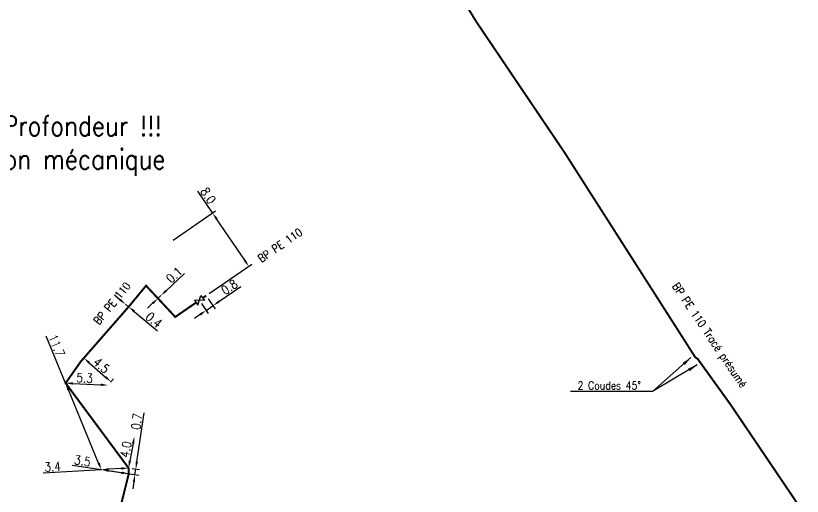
# Model space of a CAD drawing. Header units: millimetres. Extents: x 185000 to 186000, y 127990 to 129010.
# Drawn here: x 185601.7 to 185699.9, y 128450.6 to 128510.6 of the extents above; entities that cross this region are included whole.
import ezdxf
from ezdxf.enums import TextEntityAlignment as Align

# ---------------------------------------------------------------- set-up
doc = ezdxf.new("R2010")
doc.units = ezdxf.units.MM
doc.header["$PDMODE"] = 34
doc.linetypes.add('L_25_PE', pattern=[2000, 1000, 1000])
doc.layers.get('0').update_dxf_attribs({"linetype": 'CONTINUOUS'})
doc.layers.get('DEFPOINTS').update_dxf_attribs({"linetype": 'CONTINUOUS'})
for name, color, linetype in [('L_150', 1, 'CONTINUOUS'), ('L_300', 7, 'CONTINUOUS'), ('L_420', 7, 'CONTINUOUS')]:
    doc.layers.add(name, color=color, linetype=linetype)
doc.styles.get("Standard").update_dxf_attribs({"font": 'romans.shx', "width": 0.85})
doc.dimstyles.get("Standard").update_dxf_attribs({"dimtxt": 1.5, "dimasz": 1.2, "dimexe": 0.625, "dimexo": 0.625, "dimgap": 0.25, "dimtad": 1, "dimdec": 1, "dimzin": 0, "dimdsep": 46, "dimtxsty": 'Standard', "dimcen": -0.5, "dimadec": 0, "dimazin": 0, "dimtfac": 1, "dimtdec": 1, "dimtmove": 0, "dimatfit": 3, "dimfxl": 0, "dimtolj": 1, "dimtzin": 0, "dimarcsym": 0})

# ---------------------------------------------------------------- blocks, each defined once
blk = doc.blocks.new('*D1509')
at = {"layer": 'DEFPOINTS', "color": 0, "linetype": 'Continuous', "transparency": 16777216}
for p in [(185612.375, 128453.915), (185612.375, 128453.915), (185615.789, 128453.413)]:
    blk.add_point(p, dxfattribs=at)
at = {"layer": 'L_150', "color": 0, "linetype": 'Continuous', "lineweight": -2, "transparency": 16777216}
for p, q in [((185612.375, 128453.915), (185608.725, 128454.451)), ((185614.898, 128453.544), (185613.266, 128453.784))]:
    blk.add_line(p, q, dxfattribs=at)
at = {"layer": 'L_150', "color": 0, "linetype": 'Continuous', "transparency": 16777216}
for points in [[(185613.288, 128453.933), (185613.244, 128453.636), (185612.375, 128453.915)], [(185614.92, 128453.693), (185614.877, 128453.396), (185615.789, 128453.413)]]:
    blk.add_solid(points, dxfattribs=at)
at = {"layer": 'L_150', "color": 0, "linetype": 'Continuous', "transparency": 16777216, "insert": (185610.011, 128455.021), "char_height": 1.125, "attachment_point": 5, "rotation": 351.64005}
blk.add_mtext('\\A1;3.5', dxfattribs=at)
blk = doc.blocks.new('*D1510')
at = {"layer": 'DEFPOINTS', "color": 0, "linetype": 'Continuous', "transparency": 16777216}
for p in [(185615.769, 128454.125), (185612.375, 128453.915), (185616.565, 128453.301)]:
    blk.add_point(p, dxfattribs=at)
at = {"layer": 'L_150', "color": 0, "linetype": 'Continuous', "lineweight": -2, "transparency": 16777216}
for p, q in [((185616.797, 128454.884), (185617.694, 128461.004)), ((185616.233, 128454.057), (185617.13, 128453.926)), ((185616.565, 128453.301), (185616.666, 128453.994)), ((185612.839, 128453.847), (185617.029, 128453.233)), ((185616.434, 128452.41), (185616.304, 128451.52))]:
    blk.add_line(p, q, dxfattribs=at)
at = {"layer": 'L_150', "color": 0, "linetype": 'Continuous', "transparency": 16777216}
for points in [[(185616.648, 128454.906), (185616.945, 128454.862), (185616.666, 128453.994)], [(185616.286, 128452.432), (185616.583, 128452.389), (185616.565, 128453.301)]]:
    blk.add_solid(points, dxfattribs=at)
at = {"layer": 'L_150', "color": 0, "linetype": 'Continuous', "transparency": 16777216, "insert": (185616.779, 128459.936), "char_height": 1.125, "attachment_point": 5, "rotation": 81.66118}
blk.add_mtext('\\A1;0.7', dxfattribs=at)
blk = doc.blocks.new('*D1511')
at = {"layer": 'DEFPOINTS', "color": 0, "linetype": 'Continuous', "transparency": 16777216}
for p in [(185615.769, 128454.125), (185612.375, 128453.915), (185612.375, 128453.915)]:
    blk.add_point(p, dxfattribs=at)
at = {"layer": 'L_150', "color": 0, "linetype": 'Continuous', "lineweight": -2, "transparency": 16777216}
for p, q in [((185614.871, 128454.069), (185613.274, 128453.971)), ((185612.375, 128453.915), (185605.125, 128453.466))]:
    blk.add_line(p, q, dxfattribs=at)
at = {"layer": 'L_150', "color": 0, "linetype": 'Continuous', "transparency": 16777216}
for points in [[(185613.264, 128454.12), (185613.283, 128453.821), (185612.375, 128453.915)], [(185614.861, 128454.219), (185614.88, 128453.92), (185615.769, 128454.125)]]:
    blk.add_solid(points, dxfattribs=at)
at = {"layer": 'L_150', "color": 0, "linetype": 'Continuous', "transparency": 16777216, "insert": (185606.288, 128454.29), "char_height": 1.125, "attachment_point": 5, "rotation": 3.54233}
blk.add_mtext('\\A1;3.4', dxfattribs=at)
blk = doc.blocks.new('*D1512')
at = {"layer": 'DEFPOINTS', "color": 0, "linetype": 'Continuous', "transparency": 16777216}
for p in [(185616.484, 128458.061), (185615.769, 128454.125), (185615.769, 128454.125)]:
    blk.add_point(p, dxfattribs=at)
at = {"layer": 'L_150', "color": 0, "linetype": 'Continuous', "lineweight": -2, "transparency": 16777216}
blk.add_line((185616.323, 128457.175), (185615.93, 128455.011), dxfattribs=at)
at = {"layer": 'L_150', "color": 0, "linetype": 'Continuous', "transparency": 16777216}
for points in [[(185616.176, 128457.202), (185616.471, 128457.148), (185616.484, 128458.061)], [(185615.782, 128455.037), (185616.077, 128454.984), (185615.769, 128454.125)]]:
    blk.add_solid(points, dxfattribs=at)
at = {"layer": 'L_150', "color": 0, "linetype": 'Continuous', "transparency": 16777216, "insert": (185615.429, 128456.448), "char_height": 1.125, "attachment_point": 5, "rotation": 79.69792}
blk.add_mtext('\\A1;4.0', dxfattribs=at)
blk = doc.blocks.new('*D1513')
at = {"layer": 'DEFPOINTS', "color": 0, "linetype": 'Continuous', "transparency": 16777216}
for p in [(185607.908, 128464.729), (185613.202, 128464.479), (185613.202, 128464.479)]:
    blk.add_point(p, dxfattribs=at)
at = {"layer": 'L_150', "color": 0, "linetype": 'Continuous', "lineweight": -2, "transparency": 16777216}
blk.add_line((185608.807, 128464.686), (185612.303, 128464.522), dxfattribs=at)
at = {"layer": 'L_150', "color": 0, "linetype": 'Continuous', "transparency": 16777216}
for points in [[(185608.814, 128464.836), (185608.8, 128464.536), (185607.908, 128464.729)], [(185612.31, 128464.671), (185612.296, 128464.372), (185613.202, 128464.479)]]:
    blk.add_solid(points, dxfattribs=at)
at = {"layer": 'L_150', "color": 0, "linetype": 'Continuous', "transparency": 16777216, "insert": (185610.28, 128465.368), "char_height": 1.125, "attachment_point": 5, "rotation": 357.30333}
blk.add_mtext('\\A1;5.3', dxfattribs=at)
blk = doc.blocks.new('*D1514')
at = {"layer": 'DEFPOINTS', "color": 0, "linetype": 'Continuous', "transparency": 16777216}
for p in [(185607.908, 128464.729), (185612.375, 128453.915), (185612.375, 128453.915)]:
    blk.add_point(p, dxfattribs=at)
at = {"layer": 'L_150', "color": 0, "linetype": 'Continuous', "lineweight": -2, "transparency": 16777216}
for p, q in [((185607.908, 128464.729), (185605.489, 128470.584)), ((185612.032, 128454.747), (185608.252, 128463.897))]:
    blk.add_line(p, q, dxfattribs=at)
at = {"layer": 'L_150', "color": 0, "linetype": 'Continuous', "transparency": 16777216}
for points in [[(185608.391, 128463.954), (185608.113, 128463.84), (185607.908, 128464.729)], [(185612.17, 128454.804), (185611.893, 128454.69), (185612.375, 128453.915)]]:
    blk.add_solid(points, dxfattribs=at)
at = {"layer": 'L_150', "color": 0, "linetype": 'Continuous', "transparency": 16777216, "insert": (185606.785, 128469.413), "char_height": 1.125, "attachment_point": 5, "rotation": 292.44563}
blk.add_mtext('\\A1;11.7', dxfattribs=at)
blk = doc.blocks.new('*D1515')
at = {"layer": 'DEFPOINTS', "color": 0, "linetype": 'Continuous', "transparency": 16777216}
for p in [(185609.814, 128467.441), (185613.569, 128464.899), (185613.202, 128464.479)]:
    blk.add_point(p, dxfattribs=at)
at = {"layer": 'L_150', "color": 0, "linetype": 'Continuous', "lineweight": -2, "transparency": 16777216}
for p, q in [((185610.123, 128467.794), (185610.489, 128468.213)), ((185610.859, 128467.268), (185612.892, 128465.491)), ((185613.511, 128464.832), (185613.878, 128465.252))]:
    blk.add_line(p, q, dxfattribs=at)
at = {"layer": 'L_150', "color": 0, "linetype": 'Continuous', "transparency": 16777216}
for points in [[(185610.957, 128467.381), (185610.76, 128467.155), (185610.181, 128467.86)], [(185612.99, 128465.604), (185612.793, 128465.378), (185613.569, 128464.899)]]:
    blk.add_solid(points, dxfattribs=at)
at = {"layer": 'L_150', "color": 0, "linetype": 'Continuous', "transparency": 16777216, "insert": (185612.369, 128466.944), "char_height": 1.125, "attachment_point": 5, "rotation": 318.84636}
blk.add_mtext('\\A1;4.5', dxfattribs=at)
blk = doc.blocks.new('*D1521')
at = {"layer": 'DEFPOINTS', "color": 0, "linetype": 'Continuous', "transparency": 16777216}
for p in [(185615.388, 128474.575), (185615.774, 128474.257), (185615.774, 128474.257)]:
    blk.add_point(p, dxfattribs=at)
at = {"layer": 'L_150', "color": 0, "linetype": 'Continuous', "lineweight": -2, "transparency": 16777216}
for p, q in [((185614.694, 128475.148), (185614, 128475.721)), ((185615.388, 128474.575), (185615.774, 128474.257)), ((185616.468, 128473.684), (185619.387, 128471.274))]:
    blk.add_line(p, q, dxfattribs=at)
at = {"layer": 'L_150', "color": 0, "linetype": 'Continuous', "transparency": 16777216}
for points in [[(185614.79, 128475.264), (185614.599, 128475.033), (185615.388, 128474.575)], [(185616.564, 128473.8), (185616.373, 128473.568), (185615.774, 128474.257)]]:
    blk.add_solid(points, dxfattribs=at)
at = {"layer": 'L_150', "color": 0, "linetype": 'Continuous', "transparency": 16777216, "insert": (185618.93, 128472.624), "char_height": 1.125, "attachment_point": 5, "rotation": 320.46146}
blk.add_mtext('\\A1;0.4', dxfattribs=at)
blk = doc.blocks.new('*D1522')
at = {"layer": 'DEFPOINTS', "color": 0, "linetype": 'Continuous', "transparency": 16777216}
for p in [(185626.252, 128485.979), (185620.928, 128482.31), (185625.448, 128475.648)]:
    blk.add_point(p, dxfattribs=at)
at = {"layer": 'L_150', "color": 0, "linetype": 'Continuous', "lineweight": -2, "transparency": 16777216}
for p, q in [((185626.252, 128485.979), (185624.412, 128488.692)), ((185621.314, 128482.576), (185626.638, 128486.245)), ((185630.267, 128480.062), (185626.758, 128485.234)), ((185625.834, 128475.914), (185631.158, 128479.583))]:
    blk.add_line(p, q, dxfattribs=at)
at = {"layer": 'L_150', "color": 0, "linetype": 'Continuous', "transparency": 16777216}
for points in [[(185626.882, 128485.318), (185626.633, 128485.15), (185626.252, 128485.979)], [(185630.391, 128480.146), (185630.142, 128479.978), (185630.772, 128479.317)]]:
    blk.add_solid(points, dxfattribs=at)
at = {"layer": 'L_150', "color": 0, "linetype": 'Continuous', "transparency": 16777216, "insert": (185625.7, 128488.129), "char_height": 1.125, "attachment_point": 5, "rotation": 304.15528}
blk.add_mtext('\\A1;8.0', dxfattribs=at)
blk = doc.blocks.new('*D1523')
at = {"layer": 'DEFPOINTS', "color": 0, "linetype": 'Continuous', "transparency": 16777216}
for p in [(185619.795, 128475.65), (185619.795, 128475.65), (185619.43, 128475.308)]:
    blk.add_point(p, dxfattribs=at)
at = {"layer": 'L_150', "color": 0, "linetype": 'Continuous', "lineweight": -2, "transparency": 16777216}
for p, q in [((185620.453, 128476.264), (185622.749, 128478.409)), ((185619.43, 128475.308), (185619.795, 128475.65)), ((185618.772, 128474.694), (185618.115, 128474.08))]:
    blk.add_line(p, q, dxfattribs=at)
at = {"layer": 'L_150', "color": 0, "linetype": 'Continuous', "transparency": 16777216}
for points in [[(185620.351, 128476.373), (185620.556, 128476.154), (185619.795, 128475.65)], [(185618.67, 128474.803), (185618.875, 128474.584), (185619.43, 128475.308)]]:
    blk.add_solid(points, dxfattribs=at)
at = {"layer": 'L_150', "color": 0, "linetype": 'Continuous', "transparency": 16777216, "insert": (185621.468, 128478.238), "char_height": 1.125, "attachment_point": 5, "rotation": 43.04679}
blk.add_mtext('\\A1;0.1', dxfattribs=at)
blk = doc.blocks.new('*D1524')
at = {"layer": 'DEFPOINTS', "color": 0, "linetype": 'Continuous', "transparency": 16777216}
for p in [(185625.448, 128475.648), (185624.605, 128475.068), (185626.301, 128474.393)]:
    blk.add_point(p, dxfattribs=at)
at = {"layer": 'L_300', "color": 0, "linetype": 'Continuous', "lineweight": -2, "transparency": 16777216}
for p, q in [((185627.042, 128474.904), (185629.759, 128476.776)), ((185624.869, 128474.68), (185625.722, 128473.425)), ((185625.711, 128475.261), (185626.564, 128474.005)), ((185625.458, 128473.813), (185626.301, 128474.393)), ((185624.717, 128473.302), (185623.976, 128472.791))]:
    blk.add_line(p, q, dxfattribs=at)
at = {"layer": 'L_300', "color": 0, "linetype": 'Continuous', "transparency": 16777216}
for points in [[(185626.957, 128475.027), (185627.127, 128474.78), (185626.301, 128474.393)], [(185624.632, 128473.426), (185624.802, 128473.179), (185625.458, 128473.813)]]:
    blk.add_solid(points, dxfattribs=at)
at = {"layer": 'L_300', "color": 0, "linetype": 'Continuous', "transparency": 16777216, "insert": (185628.354, 128476.719), "char_height": 1.125, "attachment_point": 5, "rotation": 34.57029}
blk.add_mtext('\\A1;0.8', dxfattribs=at)
blk = doc.blocks.new('L_300_09')
at = {"color": 0, "linetype": 'Continuous', "flags": 128}
blk.add_lwpolyline([(0.5, -0.375), (-0.5, 0.375), (-0.5, -0.375), (0.5, 0.375), (0.5, -0.375)], dxfattribs=at)
at = {"color": 0, "linetype": 'Continuous', "width": 0.75}
blk.add_attdef('NUM', text='', height=1, dxfattribs=at).set_placement((0, 1.691), align=Align.MIDDLE_CENTER)
at = {"color": 0, "linetype": 'Continuous', "width": 0.75, "flags": 3}
for tag, p in [('DEF_LEG', (0, -5)), ('DEF_COUP', (0, -7.5)), ('DEF_TYPE', (0, -10))]:
    blk.add_attdef(tag, text='', height=1.2, dxfattribs=at).set_placement(p, align=Align.MIDDLE)

msp = doc.modelspace()

# ---------------------------------------------------------------- linework, layer by layer
at = {"layer": 'L_150', "linetype": 'L_25_PE', "flags": 128}
for points in [[(185628.137, 128550.456, 0.25, 0.25, 0), (185629.953, 128549.005, 0.25, 0.25, 0), (185632.831, 128546.518, 0.25, 0.25, 0), (185634.058, 128545.933, 0.25, 0.25, 0), (185635.842, 128545.081, 0.25, 0.25, 0), (185637.014, 128544.18, 0.25, 0.25, 0), (185637.933, 128543.143, 0.25, 0.25, 0), (185640.459, 128540.291, 0.25, 0.25, 0), (185659.209, 128509.799, 0.25, 0.25, 0), (185670.187, 128493.522, 0.25, 0.25, 0), (185686.496, 128467.97, 0.25, 0.25, 0), (185686.83, 128467.716, 0.25, 0.25, 0), (185687.097, 128467.345, 0.25, 0.25, 0), (185690.928, 128462.022, 0.25, 0.25, 0), (185699.878, 128448.77, 0.25, 0.25, 0), (185704.307, 128443.732, 0.25, 0.25, 0), (185704.307, 128443.732, 0.25, 0.25, 0), (185705.547, 128442.229, 0.25, 0.25, 0), (185708.255, 128438.948, 0.25, 0.25, 0), (185709.508, 128437.43, 0.25, 0.25, 0), (185711.408, 128435.129, 0.25, 0.25, 0), (185711.408, 128435.129, 0.25, 0.25, 0), (185711.408, 128435.129, 0, 0, 0)], [(185607.68, 128437.399, 0.25, 0.25, 0), (185609.892, 128436.972, 0.25, 0.25, 0), (185611.032, 128436.822, 0.25, 0.25, 0), (185611.479, 128436.764, 0.25, 0.25, 0), (185613.951, 128446.028, 0.25, 0.25, 0), (185615.789, 128453.413, 0.25, 0.25, 0), (185615.789, 128453.413, 0.25, 0.25, 0), (185615.769, 128454.125, 0.25, 0.25, 0), (185607.908, 128464.729, 0.25, 0.25, 0), (185609.814, 128467.441, 0.25, 0.25, 0), (185615.774, 128474.257, 0.25, 0.25, 0), (185617.95, 128476.893, 0.25, 0.25, 0), (185621.593, 128472.992, 0.25, 0.25, 0), (185624.194, 128474.784, 0, 0, 0)]]:
    msp.add_lwpolyline(points, format="xyseb", dxfattribs=at)
at = {"layer": 'L_150', "linetype": 'L_25_PE', "const_width": 0.25, "flags": 128}
msp.add_lwpolyline([(185625.017, 128475.352), (185625.448, 128475.648)], dxfattribs=at)

# ---------------------------------------------------------------- block references
at = {"layer": 'L_300', "ltscale": 0.5, "rotation": 34.57035263128004}
msp.add_blockref('L_300_09', (185624.605, 128475.068), dxfattribs=at)

# ---------------------------------------------------------------- texts
at = {"layer": 'L_150', "linetype": 'Continuous', "width": 0.85}
for s, rotation, p in [('BP PE 110', 34.57014, (185634.671, 128481.939)), ('BP PE 110', 50.46146, (185613.7, 128474.693)), ('BP PE 110 Tracé présumé', 304.03441, (185688.173, 128470.626))]:
    msp.add_text(s, height=1, rotation=rotation, dxfattribs=at).set_placement(p, align=Align.MIDDLE)
at = {"layer": 'L_150', "linetype": 'Continuous', "insert": (185679.718, 128464.436), "char_height": 1, "attachment_point": 6}
msp.add_mtext('2 Coudes 45°', dxfattribs=at)
at = {"layer": 'L_420', "insert": (185585.311, 128494.354), "char_height": 2.5, "attachment_point": 4}
msp.add_mtext('!!! Faible-Profondeur !!!\\P+ Protection mécanique', dxfattribs=at)

# ---------------------------------------------------------------- dimensions: what is measured, and where the dimension line sits
at = {"layer": 'L_150', "linetype": 'Continuous'}
for base, p1, p2, angle, text, override, picture, middle in [((185626.252, 128485.979), (185625.448, 128475.648), (185620.928, 128482.31), 304.15528, '8.0', {"dimscale": 0.75}, '*D1522', (185625.079, 128487.708)), ((185619.795, 128475.65), (185619.43, 128475.308), (185619.795, 128475.65), 223.04679, '0.1', {"dimscale": 0.75, "dimlfac": 1, "dimlunit": 2, "dimatfit": 0}, '*D1523', (185621.98, 128477.69)), ((185615.774, 128474.257), (185615.388, 128474.575), (185615.774, 128474.257), 140.46146, '0.4', {"dimscale": 0.75, "dimatfit": 0}, '*D1521', (185618.453, 128472.046))]:
    dim = msp.add_linear_dim(base=base, p1=p1, p2=p2, angle=angle, text=text, dimstyle='Standard', override=override, dxfattribs=at)
    dim.commit()
    dim.dimension.update_dxf_attribs({"geometry": picture, "text_midpoint": middle, "dimtype": 160})
for base, p1, p2, angle, override, picture, middle in [((185612.375, 128453.915), (185607.908, 128464.729), (185612.375, 128453.915), 112.44563, {"dimscale": 0.75}, '*D1514', (185606.091, 128469.127)), ((185613.202, 128464.479), (185607.908, 128464.729), (185613.202, 128464.479), 177.30333, {"dimscale": 0.75}, '*D1513', (185610.245, 128464.619)), ((185616.565, 128453.301), (185615.769, 128454.125), (185612.375, 128453.915), 81.66118, {"dimscale": 0.75, "dimatfit": 0}, '*D1510', (185617.521, 128459.827)), ((185615.769, 128454.125), (185616.484, 128458.061), (185615.769, 128454.125), 79.69792, {"dimscale": 0.75}, '*D1512', (185616.167, 128456.314)), ((185612.375, 128453.915), (185615.769, 128454.125), (185612.375, 128453.915), 3.54233, {"dimscale": 0.75}, '*D1511', (185606.334, 128453.541)), ((185612.375, 128453.915), (185615.789, 128453.413), (185612.375, 128453.915), 351.64005, {"dimscale": 0.75}, '*D1509', (185609.902, 128454.279))]:
    dim = msp.add_linear_dim(base=base, p1=p1, p2=p2, angle=angle, dimstyle='Standard', override=override, dxfattribs=at)
    dim.commit()
    dim.dimension.update_dxf_attribs({"geometry": picture, "text_midpoint": middle, "dimtype": 160})
dim = msp.add_linear_dim(base=(185613.569, 128464.899), p1=(185609.814, 128467.441), p2=(185613.202, 128464.479), angle=138.84636, dimstyle='Standard', override={"dimscale": 0.75}, dxfattribs=at)
dim.commit()
dim.dimension.update_dxf_attribs({"geometry": '*D1515', "text_midpoint": (185612.369, 128466.944)})
at = {"layer": 'L_300', "linetype": 'Continuous'}
dim = msp.add_linear_dim(base=(185626.301, 128474.393), p1=(185624.605, 128475.068), p2=(185625.448, 128475.648), angle=214.57029, text='0.8', dimstyle='Standard', override={"dimscale": 0.75, "dimatfit": 0}, dxfattribs=at)
dim.commit()
dim.dimension.update_dxf_attribs({"geometry": '*D1524', "text_midpoint": (185628.78, 128476.101), "dimtype": 160})

# ---------------------------------------------------------------- leaders
at = {"layer": 'L_150', "linetype": 'Continuous', "annotation_type": 0, "has_hookline": 1, "hookline_direction": 1, "text_width": 8.783}
msp.add_leader([(185685.969, 128467.92), (185681.168, 128463.686), (185679.968, 128463.686)], dimstyle='Standard', dxfattribs=at)
at = {"layer": 'L_150', "linetype": 'Continuous'}
msp.add_leader([(185686.738, 128466.996), (185681.168, 128463.686)], dimstyle='Standard', dxfattribs=at)
at = {"layer": 'L_420', "annotation_type": 0, "has_hookline": 1, "hookline_direction": 0, "text_width": 39.262}
msp.add_leader([(185573.217, 128498.343), (185582.181, 128494.354), (185584.681, 128494.354)], dimstyle='Standard', override={"dimasz": 2.5, "dimgap": -0.63, "dimtad": 0}, dxfattribs=at)

doc.saveas('drawing.dxf')
